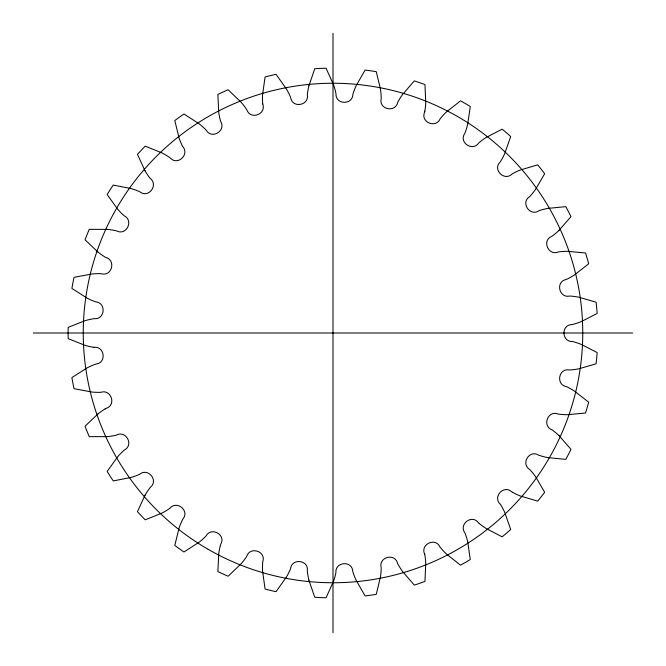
<?xml version="1.0" encoding="UTF-8"?>
<svg xmlns="http://www.w3.org/2000/svg" width="666" height="666" viewBox="0 0 666 666"><rect width="100%" height="100%" fill="white"/><g stroke="black" fill="none" stroke-linecap="round" stroke-linejoin="round"><path stroke-width="1" d="M308.891 85.856L314.76 68.74A264.885 264.885 0 0 1 326.032 68.207L333.508 84.682A66.916 66.916 0 0 1 335.797 92.857A27.273 27.273 0 0 1 335.98 93.889C335.514 104.912 352.747 105.17 352.897 94.222A66.916 66.916 0 0 1 356.119 85.772L365.101 70.063A264.885 264.885 0 0 1 376.273 71.67L380.486 89.269A66.916 66.916 0 0 1 381.193 97.727A27.273 27.273 0 0 1 381.177 98.776C378.638 109.507 395.504 113.029 397.727 102.306A66.916 66.916 0 0 1 402.489 94.614L414.285 80.894A264.885 264.885 0 0 1 424.95 84.582L425.757 102.664A66.916 66.916 0 0 1 424.85 111.097M145.005 495.229L137.446 511.663A264.885 264.885 0 0 0 145.23 519.838L162.005 513.061A66.916 66.916 0 0 0 169.772 508.408M535.564 189.377L544.655 173.734A264.885 264.885 0 0 0 537.678 164.86L520.337 170.005A66.916 66.916 0 0 0 512.162 173.901C504.528 181.76 492.207 169.647 500.158 162.005A27.273 27.273 0 0 0 500.732 161.122A66.916 66.916 0 0 0 504.703 153.63L510.689 136.555A264.885 264.885 0 0 0 502.156 129.162L486.105 137.496A66.916 66.916 0 0 0 478.812 142.865C472.802 152.031 458.416 142.474 464.776 133.458A27.273 27.273 0 0 0 465.168 132.484A66.916 66.916 0 0 0 467.657 124.376L470.304 106.477A264.885 264.885 0 0 0 460.522 100.832L446.337 112.055A66.916 66.916 0 0 0 440.193 118.706C436.03 128.846 420.096 122.178 424.633 112.121A27.273 27.273 0 0 0 424.833 111.097M559.082 230.303L570.97 216.666A264.885 264.885 0 0 0 565.8 206.635L547.793 208.408A66.916 66.916 0 0 0 539.035 210.681C530.044 216.958 520.246 202.73 529.503 196.728A27.273 27.273 0 0 0 530.228 195.971A66.916 66.916 0 0 0 535.547 189.36M98.177 413.736L85.048 426.19A264.885 264.885 0 0 0 89.244 436.663L107.334 436.613A66.916 66.916 0 0 0 116.275 435.181C125.816 429.786 134.216 444.88 124.434 449.975A27.273 27.273 0 0 0 123.643 450.657A66.916 66.916 0 0 0 117.716 456.734L107.159 471.428A264.885 264.885 0 0 0 113.262 480.927L131.019 477.447A66.916 66.916 0 0 0 139.527 474.35C147.877 467.249 158.983 480.477 150.341 487.329A27.273 27.273 0 0 0 149.692 488.153A66.916 66.916 0 0 0 145.022 495.238M169.763 508.391C176.648 499.883 190.026 510.73 182.85 519.114A27.273 27.273 0 0 0 182.367 520.046A66.916 66.916 0 0 0 179.121 527.88L174.792 545.446A264.885 264.885 0 0 0 183.983 551.997L199.176 542.166A66.916 66.916 0 0 0 205.919 536.13C211.03 526.44 226.257 534.59 220.787 544.164A27.273 27.273 0 0 0 220.488 545.171A66.916 66.916 0 0 0 218.781 553.479L217.857 571.553A264.885 264.885 0 0 0 228.122 576.24L241.175 563.719A66.916 66.916 0 0 0 246.661 556.51C249.842 546.02 266.342 551.148 262.779 561.588A27.273 27.273 0 0 0 262.679 562.628A66.916 66.916 0 0 0 262.579 571.112L265.085 589.027A264.885 264.885 0 0 0 276.049 591.691L286.505 576.923A66.916 66.916 0 0 0 290.518 568.814C291.658 557.908 308.833 559.823 307.309 570.745A27.273 27.273 0 0 0 307.401 571.786A66.916 66.916 0 0 0 308.907 580.136M33.3 333L632.7 333M93.823 347.286C104.679 345.879 106.876 362.97 95.904 364.077A27.273 27.273 0 0 0 94.905 364.419A66.916 66.916 0 0 0 87.146 367.857L71.895 377.58A264.885 264.885 0 0 0 74.026 388.661L91.8 392.033A66.916 66.916 0 0 0 100.849 392.316C111.239 388.827 116.633 405.236 106.069 408.391A27.273 27.273 0 0 0 105.161 408.916M98.177 252.264L85.048 239.81A264.885 264.885 0 0 1 89.244 229.337L107.334 229.387A66.916 66.916 0 0 1 115.718 230.694A27.273 27.273 0 0 1 116.733 230.96C126.573 235.964 133.966 220.396 124.067 215.709A66.916 66.916 0 0 1 117.716 209.266L107.159 194.572A264.885 264.885 0 0 1 113.262 185.073L131.019 188.553A66.916 66.916 0 0 1 139.011 191.425A27.273 27.273 0 0 1 139.952 191.875C148.668 198.643 158.866 184.765 150.041 178.288A66.916 66.916 0 0 1 145.022 170.762M559.082 435.697L570.97 449.334A264.885 264.885 0 0 1 565.8 459.365L547.793 457.592A66.916 66.916 0 0 1 539.568 455.494A27.273 27.273 0 0 1 538.586 455.136C529.27 449.225 520.437 464.011 529.836 469.613A66.916 66.916 0 0 1 535.547 476.64M535.564 476.623L544.655 492.266A264.885 264.885 0 0 1 537.678 501.14L520.337 495.995A66.916 66.916 0 0 1 512.654 492.374M145.005 170.771L137.446 154.337A264.885 264.885 0 0 1 145.23 146.162L162.005 152.939A66.916 66.916 0 0 1 169.306 157.268A27.273 27.273 0 0 1 170.155 157.892C177.422 166.192 190.068 154.487 182.626 146.462M308.891 580.144L314.76 597.26A264.885 264.885 0 0 0 326.032 597.793L333.508 581.318A66.916 66.916 0 0 0 335.914 572.585C334.973 561.671 352.189 560.297 352.764 571.311A27.273 27.273 0 0 0 353.055 572.319A66.916 66.916 0 0 0 356.119 580.228L365.101 595.937A264.885 264.885 0 0 0 376.273 594.33L380.486 576.731A66.916 66.916 0 0 0 381.202 567.707C378.213 557.167 394.863 552.555 397.51 563.261A27.273 27.273 0 0 0 397.985 564.194A66.916 66.916 0 0 0 402.489 571.386L414.285 585.106A264.885 264.885 0 0 0 424.95 581.418L425.757 563.336A66.916 66.916 0 0 0 424.75 554.345M424.733 554.345C419.846 544.547 435.281 536.888 439.918 546.894A27.273 27.273 0 0 0 440.567 547.718A66.916 66.916 0 0 0 446.345 553.929L460.522 565.168A264.885 264.885 0 0 0 470.304 559.523L467.674 541.625A66.916 66.916 0 0 0 464.985 532.983C458.283 524.3 472.028 513.836 478.463 522.793A27.273 27.273 0 0 0 479.254 523.484M262.729 103.938C266.658 114.152 250.566 120.313 246.895 109.915A27.273 27.273 0 0 0 246.328 109.024A66.916 66.916 0 0 0 241.167 102.298L228.122 89.76A264.885 264.885 0 0 0 217.857 94.447L218.764 112.521A66.916 66.916 0 0 0 220.621 121.379C226.465 130.653 211.788 139.768 206.235 130.236A27.273 27.273 0 0 0 205.511 129.479A66.916 66.916 0 0 0 199.167 123.843L183.983 114.003A264.885 264.885 0 0 0 174.792 120.554L179.104 138.12A66.916 66.916 0 0 0 182.609 146.47M333 33.3L333 632.7M559.074 230.294A66.916 66.916 0 0 1 552.605 235.789A27.273 27.273 0 0 1 551.739 236.38C541.525 240.534 548.443 256.318 558.458 251.906A66.916 66.916 0 0 1 567.49 251.323L585.506 252.972A264.885 264.885 0 0 1 588.686 263.803L574.433 274.95A66.916 66.916 0 0 1 567.032 279.104A27.273 27.273 0 0 1 566.075 279.52C555.253 281.668 559.057 298.476 569.738 296.037A66.916 66.916 0 0 1 578.712 297.178L596.087 302.206A264.885 264.885 0 0 1 597.161 313.445L581.06 321.686A66.916 66.916 0 0 1 573.001 324.367A27.273 27.273 0 0 1 571.977 324.6C560.947 324.658 561.513 341.883 572.452 341.508A66.916 66.916 0 0 1 581.052 344.33L597.161 352.555A264.885 264.885 0 0 1 596.087 363.794L578.712 368.839A66.916 66.916 0 0 1 570.304 369.946A27.273 27.273 0 0 1 569.255 369.98C558.408 367.948 555.702 384.965 566.516 386.671A66.916 66.916 0 0 1 574.425 391.067L588.686 402.197A264.885 264.885 0 0 1 585.506 413.028L567.49 414.693A66.916 66.916 0 0 1 559.024 414.185A27.273 27.273 0 0 1 557.983 414.019C547.718 409.981 541.841 426.173 552.139 429.895A66.916 66.916 0 0 1 559.074 435.706M308.907 85.864A66.916 66.916 0 0 0 307.326 94.772C309.299 105.553 292.291 108.558 290.676 97.644A27.273 27.273 0 0 0 290.284 96.67A66.916 66.916 0 0 0 286.488 89.086L276.049 74.309A264.885 264.885 0 0 0 265.085 76.973L262.554 94.888A66.916 66.916 0 0 0 262.704 103.938M98.185 252.248A66.916 66.916 0 0 0 105.636 257.392C116.259 260.073 111.93 276.798 101.332 273.734A27.273 27.273 0 0 0 100.283 273.684A66.916 66.916 0 0 0 91.808 273.984L74.026 277.339A264.885 264.885 0 0 0 71.895 288.42L87.138 298.16A66.916 66.916 0 0 0 95.438 301.79C106.377 302.406 105.286 319.647 94.306 318.648A27.273 27.273 0 0 0 93.265 318.798A66.916 66.916 0 0 0 84.998 320.696L68.173 327.356A264.885 264.885 0 0 0 68.173 338.644L84.99 345.321A66.916 66.916 0 0 0 93.823 347.311M98.185 413.752A66.916 66.916 0 0 1 105.153 408.899M479.245 523.493A66.916 66.916 0 0 0 486.113 528.488L502.156 536.838A264.885 264.885 0 0 0 510.689 529.445L504.72 512.362A66.916 66.916 0 0 0 500.441 504.387C492.224 497.136 503.737 484.257 511.754 491.833A27.273 27.273 0 0 0 512.662 492.357M208.125 549.292A249.75 249.75 0 0 0 582.75 333A249.75 249.75 0 0 0 208.125 116.708A249.75 249.75 0 0 0 208.125 549.292"/></g></svg>
